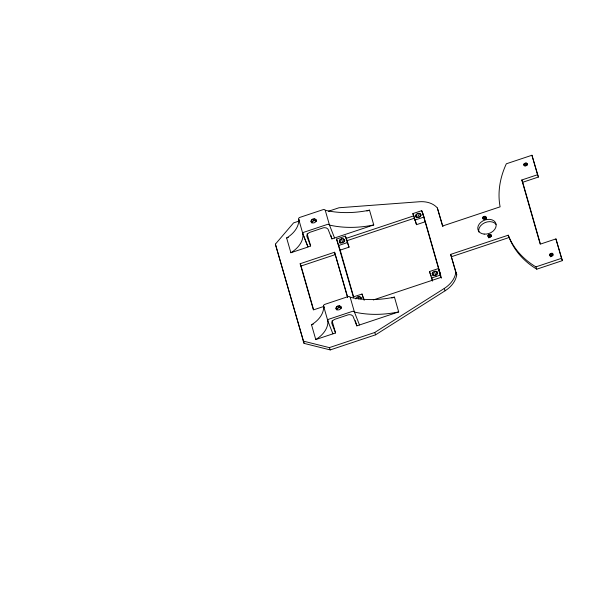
<?xml version="1.0" encoding="UTF-8"?>
<svg xmlns="http://www.w3.org/2000/svg" width="592" height="592" viewBox="0 0 592 592"><rect width="100%" height="100%" fill="white"/><g stroke="black" fill="none" stroke-linecap="round" stroke-linejoin="round"><path stroke-width="0.89" d="M482.68 217.553L483.057 218.862L484.759 219.018L486.084 217.856L486.128 217.123L484.929 216.272L483.183 216.857L482.68 217.553L483.279 219.084M487.86 235.616L488.237 236.926L489.939 237.081L490.761 236.615L491.308 235.187L490.109 234.336L488.363 234.92L487.86 235.616L488.459 237.148M523.75 164.31L524.142 165.671L525.903 165.827L526.754 165.346L527.324 163.866L526.081 162.985L524.268 163.592L523.75 164.31L524.349 165.841M549.657 254.501L550.005 255.877L551.751 256.062L553.15 254.878L553.217 254.116L552.003 253.221L550.19 253.79L549.657 254.501L550.553 256.802L552.906 255.515L552.003 253.221M315.884 219.491L316.224 220.69L315.566 221.97L314.16 222.844L312.539 222.984L311.325 222.326L310.985 221.127L311.644 219.847L313.05 218.973L314.67 218.84L315.884 219.491L316.35 220.698M316.587 221.297L315.373 220.638L313.753 220.772L312.347 221.645L311.688 222.925L310.985 221.127M344.255 239.39L344.603 240.611L343.937 241.913L342.502 242.801L340.851 242.942L339.616 242.269L339.268 241.055L339.941 239.753L341.369 238.857L343.02 238.724L344.255 239.39L344.847 240.9M340.822 306.471L341.162 307.67L340.504 308.95L339.098 309.823L337.477 309.956L336.263 309.305L335.923 308.106L336.582 306.826L337.988 305.953L339.608 305.812L340.822 306.471L341.295 307.67M341.525 308.269L340.311 307.618L338.691 307.751L337.285 308.624L336.626 309.905L335.923 308.106M355.896 298.982L356.562 297.68L357.997 296.792L359.647 296.651L360.883 297.325L361.475 298.834M420.564 213.949L420.912 215.162L420.246 216.472L418.81 217.36L417.16 217.493L415.924 216.827L415.577 215.614L416.25 214.304L417.678 213.416L419.328 213.283L420.564 213.949L421.156 215.458M437.177 271.883L437.525 273.104L436.859 274.407L435.423 275.295L433.773 275.435L432.537 274.769L432.19 273.548L432.863 272.246L434.291 271.358L435.941 271.217L437.177 271.883L437.769 273.4M488.763 237.91L491.005 236.637L490.109 234.336M521.811 179.983L522.706 182.277L538.431 177.03L537.529 174.736L521.811 179.983L540.207 244.156L555.932 238.916L562.4 260.628L536.796 269.168L535.901 266.874A107.707 79.668 -21.4 0 1 508.239 235.194L450.66 254.39L456.735 274.732A24.834 18.367 -21.4 0 1 445.147 290.761L375.624 334.791L330.255 349.916L304.081 343.375L275.384 244.148L293.573 222.903L299.685 220.86M303.178 341.081L329.359 347.622L374.721 332.497L444.252 288.467A24.834 18.367 -21.4 0 0 455.833 272.438L450.66 254.39M526.081 162.985L526.976 165.286L525.171 165.886L524.268 163.592M486.602 218.84L484.078 219.151L483.183 216.857M328.508 211.255L338.987 207.762L419.38 201.746A24.731 18.293 -21.4 0 1 437.355 207.977L442.934 226.603M538.431 177.03L531.942 155.252L506.338 163.784A107.996 79.883 -21.4 0 0 500.107 206.83L442.527 226.026L437.355 207.977M366.899 211.018L369.512 210.153L373.744 224.93L331.89 238.887L328.02 229.134L326.325 227.905L324.342 227.676A4.299 2.886 -16 0 0 322.773 227.987L309.468 232.456L307.5 233.958L306.834 235.512A5.039 3.382 -16 0 0 306.974 236.645L310.63 245.976L307.973 246.864L302.904 233.929A1.998 1.339 -16 0 1 302.919 233.189L303.141 232.826A1.754 1.177 -16 0 1 304.147 232.16L327.302 224.442A1.724 1.162 -16 0 1 328.057 224.309L328.538 224.361M286.632 237.962A27.417 18.404 -16 0 0 298.716 219.314L302.949 234.092L308.018 247.019L290.872 252.74L286.632 237.962L288.348 237.385M336.545 239.05L345.395 236.104L347.171 240.641L349.043 247.16L340.193 250.113L336.545 239.05L353.631 297.806M421.704 210.663L425.352 221.719L416.502 224.671L412.853 213.608L421.704 210.663L423.48 215.199M346.113 238.398L413.897 215.799M347.016 240.692L414.792 218.093M338.417 245.576L347.267 242.624L349.043 247.16M414.726 220.135L423.576 217.183M323.728 306.471L313.405 309.912L300.159 263.721L334.576 252.244L347.704 297.177M300.159 263.721L301.062 266.015L335.479 254.538M451.555 256.684L509.142 237.488A107.707 79.668 -21.4 0 0 536.796 269.168M353.172 296.984L362.023 294.032L364.265 300.203M432.523 281.096L429.466 271.55L438.317 268.598L440.093 273.134M431.339 278.07L440.189 275.125L441.373 278.144M373.286 299.959L441.07 277.359L422.584 212.905M332.075 320.783L335.568 332.956L315.765 339.556L311.525 324.779L313.242 324.201M391.837 297.998L394.45 297.125L398.69 311.91L356.835 325.866L352.958 316.106L351.263 314.885L349.28 314.655A4.299 2.886 -16 0 0 347.711 314.966L334.406 319.436L332.445 320.938L331.772 322.485A5.039 3.382 -16 0 0 331.912 323.624L335.568 332.956M535.901 266.874L561.497 258.334L562.4 260.628M526.887 163.266L527.487 164.798M525.119 163.111L526.022 165.405M551.048 253.324L551.951 255.618M550.19 253.79L551.093 256.084M508.239 235.194L509.142 237.488M485.706 216.546L486.306 218.071M484.929 216.272L485.825 218.574M484.004 216.391L484.907 218.685M490.886 234.61L491.486 236.134M489.184 234.454L490.08 236.748M488.363 234.92L489.258 237.214M455.833 272.438L456.735 274.732M419.328 213.283L420.512 216.302M417.678 213.416L419.158 217.197M416.25 214.304L417.434 217.331M444.252 288.467L445.147 290.761M415.577 215.614L416.465 217.878M435.941 271.217L437.125 274.244M412.853 213.608L414.637 218.145M434.291 271.358L436.067 275.887M432.863 272.246L434.047 275.265M432.19 273.548L433.078 275.813M429.466 271.55L431.25 276.087M343.02 238.724L344.204 241.743M341.369 238.857L342.849 242.639M339.941 239.753L341.125 242.772M339.268 241.055L340.156 243.319M374.721 332.497L375.624 334.791M359.647 296.651L360.535 298.923M357.997 296.792L358.885 299.056M334.554 237.999L329.485 225.071L325.245 210.286A1.968 1.317 -16 0 0 324.298 209.575L323.817 209.531A1.724 1.162 -16 0 0 323.062 209.657L299.907 217.375A1.754 1.177 -16 0 0 298.901 218.048L298.686 218.411A1.998 1.339 -16 0 0 298.664 219.151L299.345 220.927M359.492 324.978L354.423 312.043L350.183 297.265A1.968 1.317 -16 0 0 349.243 296.555L348.755 296.511A1.724 1.162 -16 0 0 348 296.636L324.853 304.355A1.754 1.177 -16 0 0 323.846 305.028L323.624 305.391A1.998 1.339 -16 0 0 323.609 306.131L327.842 320.908L332.911 333.836M314.67 218.84L315.373 220.638M313.05 218.973L313.753 220.772M311.644 219.847L312.347 221.645M339.608 305.812L340.311 307.618M337.988 305.953L338.691 307.751M336.582 306.826L337.285 308.624M324.238 307.744L323.602 306.131A27.417 18.404 -16 0 1 311.525 324.779M329.359 347.622L330.255 349.916M275.384 244.148L304.081 343.375M531.942 155.252L537.529 174.736M555.932 238.916L561.497 258.334M522.706 182.277L540.355 243.815M423.717 216.013L424.242 217.849M425.507 222.259L440.796 275.583M438.317 268.598L440.189 275.125M415.103 219.78L416.502 224.671M431.716 277.715L432.419 280.164M345.395 236.104L347.267 242.624M362.023 294.032L363.658 299.744M360.883 297.325L361.231 298.538M340.097 249.772L353.52 296.57M330.898 235.409L331.89 238.887M355.333 320.649L356.835 325.866M334.576 252.244L347.571 297.547M307.137 233.803L310.63 245.976M301.062 266.015L313.538 309.542M478.869 232.034A9.494 7.023 -21.4 0 1 484.774 222.718A9.494 7.023 -21.4 0 1 496.059 224.383M302.949 234.092A27.417 18.404 -16 0 1 290.872 252.74M315.765 339.556A27.417 18.404 -16 0 0 327.842 320.908A1.998 1.339 -16 0 1 327.857 320.168L328.079 319.806A1.754 1.177 -16 0 1 329.085 319.132L352.24 311.422A1.724 1.162 -16 0 1 352.995 311.288L353.476 311.34A1.968 1.317 -16 0 1 354.416 312.051A80.46 54.02 -16 0 0 398.69 311.91M369.512 210.153A80.46 54.02 -16 0 1 325.245 210.286M373.744 224.93A80.46 54.02 -16 0 1 329.485 225.071A1.968 1.317 -16 0 0 328.538 224.353M394.45 297.125A80.46 54.02 -16 0 1 350.183 297.265M484.152 234.099A9.494 7.023 -21.4 0 0 495.97 223.739A9.494 7.023 -21.4 0 0 480.793 222.377A9.494 7.023 -21.4 0 0 484.152 234.099"/></g></svg>
